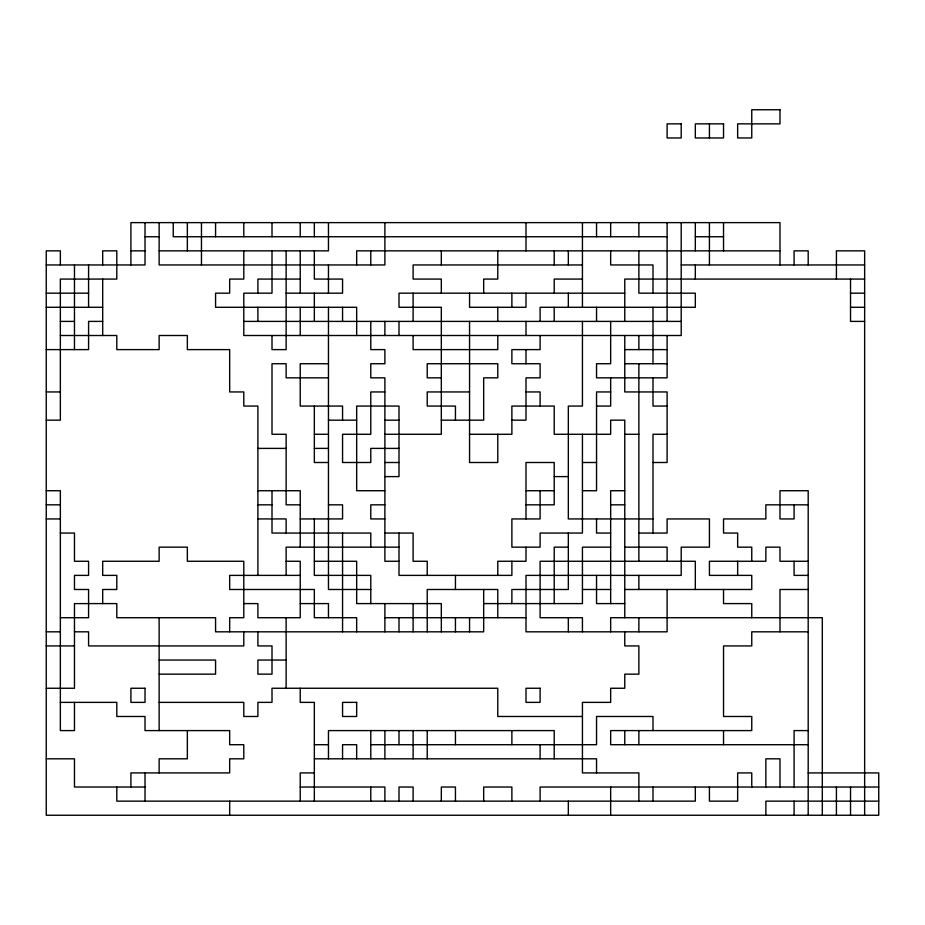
<?xml version="1.0" encoding="UTF-8"?>
<svg xmlns="http://www.w3.org/2000/svg" width="925" height="925" viewBox="0 0 925 925"><rect width="100%" height="100%" fill="white"/><g stroke="black" fill="none" stroke-linecap="round" stroke-linejoin="round"><path stroke-width="1.39" d="M145.017 236.742L159.135 236.742M667.098 236.742L173.241 236.742L173.241 222.624M695.322 236.742L723.535 236.742M130.911 250.848L145.017 250.848M159.135 250.848L328.456 250.848L328.456 222.624M779.983 250.848L356.668 250.848L356.668 264.955M46.25 264.955L145.017 264.955L145.017 222.624M582.438 264.955L413.117 264.955L413.117 279.072L441.329 279.072L441.329 293.179M681.205 264.955L864.644 264.955M300.232 279.072L257.902 279.072L257.902 293.179M582.438 279.072L554.214 279.072L554.214 293.179M864.644 279.072L624.768 279.072L624.768 321.403M46.25 293.179L88.58 293.179M286.126 293.179L342.562 293.179L342.562 279.072L314.338 279.072L314.338 250.848M624.768 293.179L398.999 293.179L398.999 307.285L441.329 307.285L441.329 434.276L384.892 434.276M850.526 293.179L864.644 293.179M46.25 307.285L102.687 307.285M850.526 307.285L864.644 307.285M60.356 321.403L74.474 321.403M102.687 321.403L88.58 321.403L88.58 349.615L46.25 349.615M243.795 321.403L681.205 321.403M864.644 321.403L850.526 321.403L850.526 279.072M60.356 335.509L116.804 335.509L116.804 349.615L159.135 349.615L159.135 335.509L187.347 335.509L187.347 349.615L229.677 349.615L229.677 391.946L243.795 391.946L243.795 406.063L257.902 406.063L257.902 575.385M624.768 349.615L667.098 349.615M328.456 363.733L300.232 363.733L300.232 406.063L342.562 406.063L342.562 420.17M624.768 363.733L667.098 363.733M328.456 377.839L286.126 377.839L286.126 363.733L272.008 363.733L272.008 434.276L286.126 434.276L286.126 504.83L300.232 504.83M441.329 377.839L427.223 377.839L427.223 363.733L497.777 363.733L497.777 377.839L483.671 377.839L483.671 420.17L441.329 420.17M46.25 391.946L60.356 391.946M384.892 391.946L370.786 391.946L370.786 434.276L342.562 434.276L342.562 462.5L370.786 462.5L370.786 448.394L398.999 448.394M469.553 391.946L427.223 391.946L427.223 406.063L455.447 406.063L455.447 420.17M526.001 391.946L540.107 391.946L540.107 406.063M610.662 391.946L596.544 391.946L596.544 490.724L582.438 490.724M596.544 406.063L610.662 406.063L610.662 377.839M667.098 406.063L652.992 406.063L652.992 377.839M46.25 420.17L60.356 420.17L60.356 279.072L116.804 279.072L116.804 250.848L102.687 250.848L102.687 264.955M328.456 420.17L356.668 420.17M384.892 420.17L398.999 420.17M511.883 420.17L526.001 420.17L526.001 377.839L540.107 377.839L540.107 363.733L511.883 363.733L511.883 349.615L540.107 349.615L540.107 335.509M314.338 434.276L328.456 434.276M469.553 434.276L511.883 434.276L511.883 406.063L554.214 406.063L554.214 434.276L610.662 434.276L610.662 420.17L624.768 420.17L624.768 617.715M624.768 434.276L638.874 434.276M667.098 434.276L652.992 434.276L652.992 533.054M257.902 448.394L286.126 448.394M314.338 448.394L328.456 448.394M328.456 462.5L314.338 462.5L314.338 406.063M384.892 462.5L398.999 462.5M582.438 462.5L596.544 462.5M652.992 462.5L667.098 462.5L667.098 391.946L624.768 391.946L624.768 335.509M384.892 476.606L398.999 476.606L398.999 406.063L356.668 406.063L356.668 490.724L384.892 490.724M554.214 476.606L568.332 476.606M46.25 490.724L60.356 490.724L60.356 730.588L74.474 730.588L74.474 702.376M257.902 490.724L300.232 490.724L300.232 547.161M526.001 490.724L554.214 490.724M624.768 490.724L610.662 490.724L610.662 603.597M46.25 504.83L60.356 504.83M257.902 504.83L272.008 504.83M328.456 504.83L342.562 504.83L342.562 518.937L300.232 518.937M384.892 504.83L370.786 504.83L370.786 518.937L384.892 518.937M526.001 504.83L554.214 504.83L554.214 462.5L526.001 462.5L526.001 518.937M610.662 504.83L624.768 504.83M808.196 504.83L765.865 504.83L765.865 518.937L723.535 518.937L723.535 533.054L737.653 533.054L737.653 547.161L751.759 547.161L751.759 561.267M46.25 518.937L60.356 518.937M257.902 518.937L286.126 518.937L286.126 533.054M652.992 518.937L568.332 518.937L568.332 406.063L582.438 406.063L582.438 321.403M60.356 533.054L74.474 533.054L74.474 561.267L88.58 561.267L88.58 575.385L74.474 575.385L74.474 589.491L88.58 589.491L88.58 617.715L60.356 617.715M384.892 533.054L413.117 533.054L413.117 561.267L427.223 561.267L427.223 575.385M610.662 533.054L596.544 533.054L596.544 518.937M638.874 533.054L667.098 533.054L667.098 518.937L709.429 518.937L709.429 547.161L681.205 547.161L681.205 575.385L526.001 575.385L526.001 631.821L667.098 631.821L667.098 589.491M398.999 547.161L286.126 547.161L286.126 575.385M568.332 547.161L554.214 547.161L554.214 603.597M610.662 547.161L582.438 547.161L582.438 603.597L483.671 603.597M624.768 547.161L667.098 547.161L667.098 561.267M286.126 561.267L300.232 561.267L300.232 617.715L257.902 617.715L257.902 603.597L243.795 603.597M314.338 561.267L356.668 561.267L356.668 603.597L441.329 603.597L441.329 631.821M398.999 561.267L384.892 561.267L384.892 377.839L370.786 377.839L370.786 363.733L384.892 363.733L384.892 349.615L370.786 349.615L370.786 321.403M808.196 561.267L779.983 561.267L779.983 547.161L765.865 547.161L765.865 561.267L709.429 561.267L709.429 575.385L751.759 575.385L751.759 589.491L624.768 589.491M300.232 575.385L229.677 575.385L229.677 589.491L314.338 589.491L314.338 617.715L356.668 617.715L356.668 631.821M808.196 575.385L794.089 575.385L794.089 561.267M370.786 589.491L328.456 589.491L328.456 307.285M582.438 589.491L610.662 589.491M808.196 589.491L779.983 589.491L779.983 631.821M300.232 603.597L328.456 603.597L328.456 617.715M624.768 603.597L596.544 603.597L596.544 575.385M384.892 617.715L526.001 617.715M46.25 631.821L60.356 631.821M74.474 631.821L88.58 631.821L88.58 645.928L243.795 645.928L243.795 631.821M808.196 631.821L751.759 631.821L751.759 645.928L723.535 645.928L723.535 716.482L751.759 716.482L751.759 730.588L610.662 730.588L610.662 744.706L808.196 744.706M46.25 645.928L74.474 645.928M159.135 660.045L215.571 660.045L215.571 674.152L159.135 674.152M286.126 660.045L257.902 660.045L257.902 674.152L272.008 674.152L272.008 645.928L257.902 645.928L257.902 631.821M46.25 688.258L74.474 688.258L74.474 603.597L116.804 603.597L116.804 617.715L215.571 617.715L215.571 631.821L483.671 631.821L483.671 589.491M60.356 702.376L116.804 702.376L116.804 716.482L145.017 716.482L145.017 730.588L229.677 730.588L229.677 744.706L243.795 744.706L243.795 758.812L229.677 758.812L229.677 772.918L130.911 772.918L130.911 787.036M159.135 702.376L243.795 702.376L243.795 716.482L257.902 716.482L257.902 702.376L272.008 702.376L272.008 688.258L497.777 688.258L497.777 716.482L582.438 716.482M808.196 730.588L794.089 730.588L794.089 787.036M314.338 744.706L328.456 744.706M370.786 744.706L596.544 744.706L596.544 716.482L652.992 716.482L652.992 730.588M46.25 758.812L74.474 758.812L74.474 787.036L145.017 787.036M314.338 758.812L596.544 758.812L596.544 772.918M314.338 772.918L300.232 772.918L300.232 801.143M808.196 772.918L878.75 772.918L878.75 815.249L46.25 815.249L46.25 250.848L60.356 250.848L60.356 264.955M300.232 787.036L384.892 787.036L384.892 801.143M878.75 787.036L540.107 787.036L540.107 801.143M878.75 801.143L765.865 801.143L765.865 815.249M864.644 815.249L864.644 250.848L836.42 250.848L836.42 279.072M850.526 787.036L850.526 815.249M836.42 787.036L836.42 815.249M822.313 815.249L822.313 617.715L610.662 617.715L610.662 631.821M808.196 264.955L808.196 250.848L794.089 250.848L794.089 264.955M808.196 815.249L808.196 490.724L779.983 490.724L779.983 518.937L794.089 518.937L794.089 504.83M794.089 801.143L794.089 815.249M779.983 264.955L779.983 222.624L130.911 222.624L130.911 264.955M779.983 787.036L779.983 758.812L765.865 758.812L765.865 787.036M751.759 617.715L751.759 603.597L723.535 603.597L723.535 589.491M751.759 787.036L751.759 772.918L737.653 772.918L737.653 801.143L709.429 801.143L709.429 787.036M737.653 561.267L737.653 575.385M723.535 222.624L723.535 250.848M723.535 730.588L723.535 744.706M709.429 123.858L709.429 137.964M709.429 222.624L709.429 264.955M695.322 222.624L695.322 250.848M695.322 264.955L695.322 279.072M695.322 589.491L695.322 561.267L540.107 561.267L540.107 617.715L582.438 617.715L582.438 631.821M695.322 787.036L695.322 801.143L116.804 801.143L116.804 787.036M681.205 222.624L681.205 335.509L243.795 335.509L243.795 293.179L272.008 293.179L272.008 250.848M667.098 222.624L667.098 321.403M667.098 335.509L667.098 377.839L596.544 377.839L596.544 363.733L610.662 363.733L610.662 321.403M652.992 293.179L652.992 264.955L610.662 264.955L610.662 250.848M652.992 307.285L652.992 363.733M652.992 787.036L652.992 801.143M638.874 222.624L638.874 236.742M638.874 250.848L638.874 293.179L695.322 293.179L695.322 307.285L540.107 307.285L540.107 321.403M638.874 335.509L638.874 349.615M638.874 363.733L638.874 561.267M638.874 575.385L638.874 589.491M638.874 617.715L638.874 631.821M638.874 730.588L638.874 744.706M638.874 801.143L638.874 772.918L582.438 772.918L582.438 702.376L610.662 702.376L610.662 688.258L624.768 688.258L624.768 674.152L638.874 674.152L638.874 645.928L624.768 645.928L624.768 631.821M624.768 730.588L624.768 744.706M610.662 222.624L610.662 236.742M610.662 787.036L610.662 815.249M596.544 222.624L596.544 236.742M596.544 307.285L596.544 321.403M582.438 222.624L582.438 307.285M582.438 434.276L582.438 533.054L540.107 533.054L540.107 547.161L511.883 547.161L511.883 518.937L540.107 518.937L540.107 490.724M568.332 250.848L568.332 264.955M568.332 293.179L568.332 307.285M568.332 533.054L568.332 589.491L511.883 589.491L511.883 603.597M568.332 617.715L568.332 631.821M568.332 801.143L568.332 815.249M554.214 250.848L554.214 264.955M554.214 307.285L554.214 321.403M554.214 758.812L554.214 730.588L328.456 730.588L328.456 758.812M540.107 744.706L540.107 758.812M526.001 222.624L526.001 250.848M526.001 293.179L526.001 307.285L469.553 307.285L469.553 293.179M526.001 321.403L526.001 335.509M526.001 349.615L526.001 363.733M526.001 547.161L526.001 561.267L497.777 561.267L497.777 575.385M511.883 293.179L511.883 307.285M511.883 561.267L511.883 575.385L398.999 575.385L398.999 533.054M511.883 730.588L511.883 744.706M511.883 801.143L511.883 787.036L483.671 787.036L483.671 801.143M497.777 250.848L497.777 279.072L483.671 279.072L483.671 293.179M497.777 307.285L497.777 321.403M497.777 335.509L497.777 349.615L413.117 349.615L413.117 335.509M497.777 434.276L497.777 462.5L469.553 462.5L469.553 321.403M497.777 617.715L497.777 589.491L427.223 589.491L427.223 631.821M469.553 617.715L469.553 631.821M455.447 575.385L455.447 589.491M455.447 617.715L455.447 631.821M455.447 730.588L455.447 744.706M455.447 801.143L455.447 787.036L441.329 787.036L441.329 801.143M441.329 250.848L441.329 264.955M427.223 730.588L427.223 758.812M413.117 293.179L413.117 321.403M413.117 603.597L413.117 631.821M413.117 730.588L413.117 758.812M413.117 801.143L413.117 787.036L398.999 787.036L398.999 801.143M398.999 321.403L398.999 335.509M398.999 617.715L398.999 631.821M398.999 730.588L398.999 744.706M384.892 222.624L384.892 264.955L159.135 264.955L159.135 222.624M384.892 321.403L384.892 335.509M384.892 603.597L384.892 631.821M384.892 730.588L384.892 758.812M370.786 250.848L370.786 264.955M370.786 547.161L370.786 533.054L272.008 533.054L272.008 490.724M370.786 603.597L370.786 575.385L314.338 575.385L314.338 518.937M370.786 730.588L370.786 758.812M370.786 787.036L370.786 801.143M356.668 335.509L356.668 307.285L215.571 307.285L215.571 293.179L229.677 293.179L229.677 279.072L243.795 279.072L243.795 250.848M356.668 758.812L356.668 744.706L342.562 744.706L342.562 758.812M342.562 307.285L342.562 321.403M342.562 533.054L342.562 631.821M328.456 264.955L328.456 293.179M314.338 222.624L314.338 236.742M314.338 293.179L314.338 321.403M314.338 801.143L314.338 702.376L300.232 702.376L300.232 688.258M300.232 222.624L300.232 236.742M300.232 250.848L300.232 293.179M300.232 307.285L300.232 335.509M286.126 250.848L286.126 349.615L272.008 349.615L272.008 335.509M286.126 617.715L286.126 688.258M272.008 222.624L272.008 236.742M257.902 307.285L257.902 321.403M243.795 222.624L243.795 236.742M229.677 631.821L229.677 617.715L243.795 617.715L243.795 561.267L187.347 561.267L187.347 547.161L159.135 547.161L159.135 561.267L102.687 561.267L102.687 575.385L116.804 575.385L116.804 589.491L102.687 589.491L102.687 603.597M229.677 801.143L229.677 815.249M215.571 222.624L215.571 236.742M201.465 222.624L201.465 264.955M187.347 222.624L187.347 250.848M187.347 730.588L187.347 758.812L159.135 758.812L159.135 772.918M159.135 617.715L159.135 730.588M145.017 772.918L145.017 801.143M102.687 279.072L102.687 335.509M88.58 264.955L88.58 307.285M74.474 264.955L74.474 349.615M779.983 109.751L751.759 109.751L751.759 137.964L737.653 137.964L737.653 123.858L779.983 123.858L779.983 109.751M681.205 123.858L667.098 123.858L667.098 137.964L681.205 137.964L681.205 123.858M723.535 123.858L695.322 123.858L695.322 137.964L723.535 137.964L723.535 123.858M145.017 688.258L130.911 688.258L130.911 702.376L145.017 702.376L145.017 688.258M540.107 688.258L526.001 688.258L526.001 702.376L540.107 702.376L540.107 688.258M356.668 702.376L342.562 702.376L342.562 716.482L356.668 716.482L356.668 702.376"/></g></svg>
